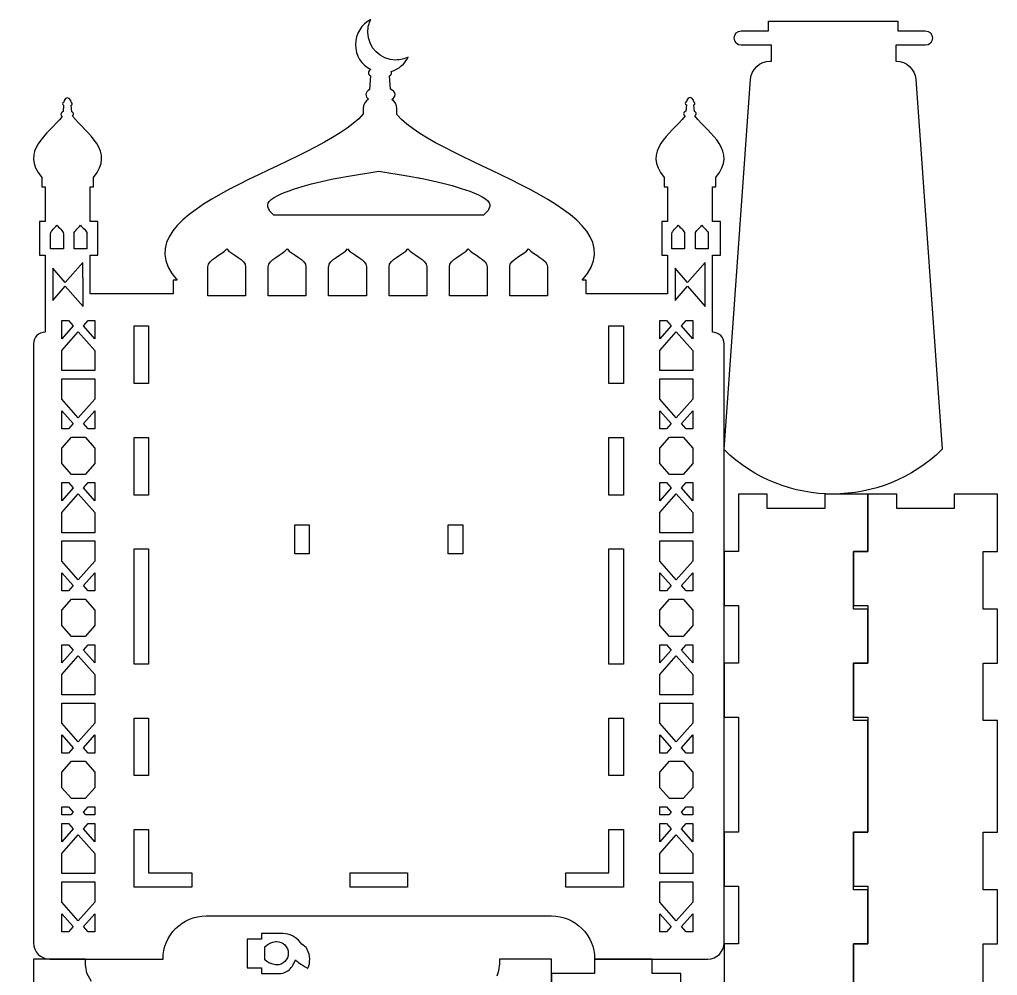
# Model space of a CAD drawing. Extents: x -14 to 950, y 186 to 1701.
# Drawn here: x -14 to 950, y 759 to 1701 of the extents above; entities that cross this region are included whole.
import ezdxf

# ---------------------------------------------------------------- set-up
doc = ezdxf.new("R2010")
doc.units = 0
doc.layers.add('K0104_Printing', color=7, linetype='CONTINUOUS')

msp = doc.modelspace()

# ---------------------------------------------------------------- linework, layer by layer
at = {"layer": 'K0104_Printing', "color": 1}
for points in [[(697.429183, 1689.550158), (724.146182, 1689.550158), (724.146182, 1699.241158), (851.674179, 1699.241158), (851.674179, 1689.550158), (878.641178, 1689.550158)], [(725.786182, 1659.688159), (727.143182, 1659.688159), (727.143182, 1675.376158), (697.429183, 1675.376158)], [(878.641178, 1675.376158), (849.558179, 1675.376158), (849.558179, 1659.688159), (850.041179, 1659.688159)], [(332.132592, 1645.230959), (331.228592, 1631.619959)], [(332.132792, 1645.230959), (331.228792, 1631.619959)], [(351.697591, 1632.051959), (350.828591, 1645.226959)], [(351.697791, 1632.051959), (350.828791, 1645.226959)], [(680.443183, 1277.028168), (706.623182, 1641.854159)], [(869.193178, 1641.849159), (895.244178, 1277.354168)], [(30.236799, 1620.779959), (30.236799, 1620.779959), (30.024799, 1619.31296)], [(30.236599, 1620.779959), (30.236599, 1620.779959), (30.025599, 1619.31296)], [(37.132599, 1619.31296), (36.837599, 1620.779959)], [(37.131799, 1619.31296), (36.837799, 1620.779959)], [(643.665784, 1621.161959), (643.665784, 1621.160959), (643.453784, 1619.69496)], [(643.665584, 1621.161959), (643.665584, 1621.160959), (643.454584, 1619.69496)], [(650.561584, 1619.69496), (650.266584, 1621.160959)], [(650.561784, 1619.69496), (650.266784, 1621.160959)], [(29.825799, 1616.28096), (29.407799, 1609.98496)], [(29.825599, 1616.28096), (29.408599, 1609.98496)], [(37.761799, 1609.77996), (37.330799, 1616.28096)], [(37.762599, 1609.77996), (37.331599, 1616.28096)], [(324.917792, 1613.08396), (324.917792, 1607.76696)], [(324.918592, 1613.08396), (324.918592, 1607.76696)], [(358.042591, 1607.03996), (358.042591, 1613.08396)], [(358.042791, 1607.03996), (358.042791, 1613.08396)], [(643.254584, 1616.66296), (642.837584, 1610.36696)], [(643.254784, 1616.66296), (642.837784, 1610.36696)], [(651.191584, 1610.16096), (650.760584, 1616.66296)], [(651.191784, 1610.16096), (650.760784, 1616.66296)], [(8.2106, 1545.075961), (8.1566, 1545.075961), (8.1566, 1536.020962), (11.5706, 1536.020962), (11.5706, 1501.914962), (5.8886, 1501.914962), (5.8886, 1468.615963), (11.5706, 1468.615963), (11.5706, 1392.744965)], [(8.2108, 1545.075961), (8.1568, 1545.075961), (8.1568, 1536.020962), (11.5708, 1536.020962), (11.5708, 1501.914962), (5.8888, 1501.914962), (5.8888, 1468.615963), (11.5708, 1468.615963), (11.5708, 1392.744965)], [(141.729796, 1443.916964), (137.863797, 1443.916964), (137.863797, 1430.457964), (130.769797, 1430.457964), (55.798799, 1430.457964), (55.798799, 1468.615963), (63.567798, 1468.615963), (63.567798, 1501.914962), (55.798799, 1501.914962), (55.798799, 1536.020962), (59.212799, 1536.020962), (59.212799, 1545.075961), (59.160799, 1545.075961)], [(141.729596, 1443.916964), (137.863597, 1443.916964), (137.863597, 1430.457964), (130.769597, 1430.457964), (55.799599, 1430.457964), (55.799599, 1468.615963), (63.567598, 1468.615963), (63.567598, 1501.914962), (55.799599, 1501.914962), (55.799599, 1536.020962), (59.212599, 1536.020962), (59.212599, 1545.075961), (59.160599, 1545.075961)], [(621.410584, 1545.075961), (621.356584, 1545.075961), (621.356584, 1536.020962), (624.770584, 1536.020962), (624.770584, 1501.914962), (619.088585, 1501.914962), (619.088585, 1468.615963), (624.770584, 1468.615963), (624.770584, 1430.457964), (549.797586, 1430.457964), (544.454586, 1430.457964), (544.454586, 1443.916964), (540.588586, 1443.916964)], [(621.410784, 1545.075961), (621.356784, 1545.075961), (621.356784, 1536.020962), (624.770784, 1536.020962), (624.770784, 1501.914962), (619.088785, 1501.914962), (619.088785, 1468.615963), (624.770784, 1468.615963), (624.770784, 1430.457964), (549.797786, 1430.457964), (544.454786, 1430.457964), (544.454786, 1443.916964), (540.588786, 1443.916964)], [(669.000583, 1392.744965), (668.998583, 1392.744965), (668.998583, 1468.615963), (676.767583, 1468.615963), (676.767583, 1501.914962), (668.998583, 1501.914962), (668.998583, 1536.020962), (672.412583, 1536.020962), (672.412583, 1545.075961), (672.360583, 1545.075961)], [(669.000783, 1392.744965), (668.998783, 1392.744965), (668.998783, 1468.615963), (676.767783, 1468.615963), (676.767783, 1501.914962), (668.998783, 1501.914962), (668.998783, 1536.020962), (672.412783, 1536.020962), (672.412783, 1545.075961), (672.360783, 1545.075961)], [(23.228599, 1474.898963), (18.7316, 1474.898963), (17.0036, 1474.898963), (16.9476, 1474.898963), (16.9476, 1489.686963), (16.9506, 1489.686963)], [(23.227799, 1474.898963), (18.7308, 1474.898963), (17.0038, 1474.898963), (16.9478, 1474.898963), (16.9478, 1489.686963), (16.9508, 1489.686963)], [(29.505799, 1489.686963), (29.508799, 1489.686963), (29.508799, 1474.898963), (29.452799, 1474.898963), (27.723799, 1474.898963), (23.227799, 1474.898963)], [(29.505599, 1489.686963), (29.508599, 1489.686963), (29.508599, 1474.898963), (29.453599, 1474.898963), (27.723599, 1474.898963), (23.228599, 1474.898963)], [(40.140799, 1489.686963), (40.143799, 1489.686963)], [(52.698799, 1489.686963), (52.701799, 1489.686963), (52.701799, 1474.898963), (52.646799, 1474.898963), (50.916799, 1474.898963), (46.421799, 1474.898963), (41.924799, 1474.898963), (40.196799, 1474.898963), (40.140799, 1474.898963), (40.140799, 1489.686963)], [(40.141599, 1489.686963), (40.144599, 1489.686963)], [(52.699599, 1489.686963), (52.702599, 1489.686963), (52.702599, 1474.898963), (52.646599, 1474.898963), (50.917599, 1474.898963), (46.421599, 1474.898963), (41.924599, 1474.898963), (40.196599, 1474.898963), (40.141599, 1474.898963), (40.141599, 1489.686963)], [(629.039784, 1489.686963), (629.043784, 1489.686963)], [(641.597784, 1489.686963), (641.601784, 1489.686963), (641.601784, 1474.898963), (641.545784, 1474.898963), (639.816784, 1474.898963), (635.320784, 1474.898963), (630.823784, 1474.898963), (629.095784, 1474.898963), (629.039784, 1474.898963), (629.039784, 1489.686963)], [(629.040584, 1489.686963), (629.043584, 1489.686963)], [(641.597584, 1489.686963), (641.601584, 1489.686963), (641.601584, 1474.898963), (641.545584, 1474.898963), (639.816584, 1474.898963), (635.320584, 1474.898963), (630.823584, 1474.898963), (629.095584, 1474.898963), (629.040584, 1474.898963), (629.040584, 1489.686963)], [(664.794583, 1474.898963), (664.738583, 1474.898963), (663.009583, 1474.898963), (658.514584, 1474.898963), (654.016584, 1474.898963), (652.289584, 1474.898963), (652.233584, 1474.898963), (652.233584, 1489.686963), (652.236584, 1489.686963)], [(664.794783, 1474.898963), (664.738783, 1474.898963), (663.009783, 1474.898963), (658.514784, 1474.898963), (654.016784, 1474.898963), (652.289784, 1474.898963), (652.233784, 1474.898963), (652.233784, 1489.686963), (652.236784, 1489.686963)], [(664.791583, 1489.686963), (664.794583, 1489.686963), (664.794583, 1474.898963)], [(664.791783, 1489.686963), (664.794783, 1489.686963), (664.794783, 1474.898963)], [(209.071595, 1428.539964), (171.933596, 1428.539964), (171.933596, 1457.184964), (171.939596, 1457.184964)], [(209.071795, 1428.539964), (171.933796, 1428.539964), (171.933796, 1457.184964), (171.939796, 1457.184964)], [(209.065795, 1457.184964), (209.071795, 1457.184964), (209.071795, 1428.539964)], [(209.066595, 1457.184964), (209.071595, 1457.184964), (209.071595, 1428.539964)], [(231.411594, 1428.539964), (231.411594, 1457.184964), (231.417594, 1457.184964)], [(268.543593, 1457.184964), (268.549593, 1457.184964), (268.549593, 1428.539964), (231.411594, 1428.539964)], [(231.411794, 1428.539964), (231.411794, 1457.184964), (231.416794, 1457.184964)], [(268.543793, 1457.184964), (268.549793, 1457.184964), (268.549793, 1428.539964), (231.411794, 1428.539964)], [(290.888793, 1428.539964), (290.888793, 1457.184964), (290.894793, 1457.184964)], [(328.021792, 1457.184964), (328.026792, 1457.184964), (328.026792, 1428.539964), (290.888793, 1428.539964)], [(290.889593, 1428.539964), (290.889593, 1457.184964), (290.894593, 1457.184964)], [(328.021592, 1457.184964), (328.027592, 1457.184964), (328.027592, 1428.539964), (290.889593, 1428.539964)], [(387.50459, 1428.539964), (350.366591, 1428.539964), (350.366591, 1457.184964), (350.372591, 1457.184964)], [(387.50479, 1428.539964), (350.366791, 1428.539964), (350.366791, 1457.184964), (350.372791, 1457.184964)], [(387.49879, 1457.184964), (387.50479, 1457.184964), (387.50479, 1428.539964)], [(387.49959, 1457.184964), (387.50459, 1457.184964), (387.50459, 1428.539964)], [(446.982589, 1428.539964), (409.84459, 1428.539964), (409.84459, 1457.184964), (409.85059, 1457.184964)], [(446.982789, 1428.539964), (409.84479, 1428.539964), (409.84479, 1457.184964), (409.85079, 1457.184964)], [(446.976589, 1457.184964), (446.982589, 1457.184964), (446.982589, 1428.539964)], [(446.976789, 1457.184964), (446.982789, 1457.184964), (446.982789, 1428.539964)], [(506.460587, 1428.539964), (469.322588, 1428.539964), (469.322588, 1457.184964), (469.327588, 1457.184964)], [(506.460787, 1428.539964), (469.322788, 1428.539964), (469.322788, 1457.184964), (469.327788, 1457.184964)], [(506.454587, 1457.184964), (506.460587, 1457.184964), (506.460587, 1428.539964)], [(506.454787, 1457.184964), (506.460787, 1457.184964), (506.460787, 1428.539964)], [(0.1276, 1381.302965), (0.1276, 791.19298)], [(0.1278, 1381.302965), (0.1278, 791.19298)], [(680.442583, 791.19298), (680.442583, 1381.302965)], [(680.442783, 791.19298), (680.442783, 1381.302965)], [(808.00248, 733.730782), (808.00248, 790.42378), (822.175479, 790.42378), (822.175479, 843.572779), (808.00248, 843.572779), (808.00248, 900.265777), (822.175479, 900.265777), (822.175479, 1010.108775), (808.00248, 1010.108775), (808.00248, 1066.800773), (822.175479, 1066.800773), (822.175479, 1119.950772), (808.00248, 1119.950772), (808.00248, 1176.643771), (822.175479, 1176.643771), (822.175479, 1233.336769), (779.655481, 1233.336769), (779.655481, 1219.16377), (722.962482, 1219.16377), (722.962482, 1233.336769), (694.616483, 1233.336769), (694.616483, 1176.643771), (680.443483, 1176.643771), (680.443483, 1123.493772), (694.616483, 1123.493772), (694.616483, 1066.800773), (680.443483, 1066.800773), (680.443483, 1013.651775), (694.616483, 1013.651775), (694.616483, 900.265777), (680.443483, 900.265777), (680.443483, 847.115779), (694.616483, 847.115779), (694.616483, 790.42278), (680.443483, 790.42278), (680.443483, 737.273782)], [(935.561477, 733.730782), (935.561477, 790.42378), (949.734476, 790.42378), (949.734476, 843.572779), (935.561477, 843.572779), (935.561477, 900.265777), (949.734476, 900.265777), (949.734476, 1010.108775), (935.561477, 1010.108775), (935.561477, 1066.800773), (949.734476, 1066.800773), (949.734476, 1119.950772), (935.561477, 1119.950772), (935.561477, 1176.643771), (949.734476, 1176.643771), (949.734476, 1233.336769), (907.214477, 1233.336769), (907.214477, 1219.16377), (850.521479, 1219.16377), (850.521479, 1233.336769), (822.175479, 1233.336769), (822.175479, 1176.643771), (808.00248, 1176.643771), (808.00248, 1123.493772), (822.175479, 1123.493772), (822.175479, 1066.800773), (808.00248, 1066.800773), (808.00248, 1013.651775), (822.175479, 1013.651775), (822.175479, 900.265777), (808.00248, 900.265777), (808.00248, 847.115779), (822.175479, 847.115779), (822.175479, 790.42278), (808.00248, 790.42278), (808.00248, 737.273782)], [(170.206596, 817.79598), (510.364587, 817.79598)], [(170.206796, 817.79598), (510.364787, 817.79598)], [(228.105994, 774.671481), (228.105994, 787.37448)], [(57.171999, 753.027981), (52.784999, 761.342981), (51.578999, 767.802981), (51.405999, 769.456981), (51.351999, 770.878981), (51.351999, 775.272981), (14.298, 775.272981), (14.298, 775.275981), (0.125, 775.275981), (0.125, 775.272981), (0.125, 718.580982)], [(16.0446, 775.275981), (127.687597, 775.275981), (127.687597, 775.275981)], [(16.0448, 775.275981), (127.686797, 775.275981), (127.686797, 775.275981)], [(496.187988, 775.275981), (496.187988, 775.272981), (459.134989, 775.272981), (459.134989, 771.361981), (459.134989, 770.228981), (459.106989, 769.732981), (459.023989, 768.904981), (458.626989, 765.613981), (457.993989, 762.392981), (456.586989, 758.430981)], [(510.360987, 222.517994), (510.360987, 279.210993), (510.360987, 332.359992), (510.360987, 389.05299), (510.360987, 442.202989), (510.360987, 555.588986), (510.360987, 608.737985), (510.360987, 665.430983), (510.360987, 718.580982), (510.360987, 775.272981), (510.360987, 775.275981), (496.187988, 775.275981)], [(637.920184, 718.580382), (637.920184, 761.100381), (609.574185, 761.100381), (609.574185, 775.273381), (552.881186, 775.273381), (552.881186, 761.100381), (510.361187, 761.100381), (510.361187, 718.580382)], [(552.883586, 775.275981), (552.883586, 775.275981), (664.526583, 775.275981)], [(552.883786, 775.275981), (552.883786, 775.275981), (664.526783, 775.275981)]]:
    msp.add_lwpolyline(points, dxfattribs=at)
for points in [[(697.429183, 1689.550158)], [(448.464589, 1513.367962), (447.910589, 1512.513962), (447.652589, 1512.161962), (447.492589, 1511.953962), (446.803589, 1511.128962), (443.550589, 1507.886962), (443.215589, 1507.886962), (442.232589, 1507.886962), (440.631589, 1507.886962), (438.445589, 1507.886962), (435.706589, 1507.886962), (432.446589, 1507.886962), (428.696589, 1507.886962), (424.490589, 1507.886962), (414.83259, 1507.886962), (403.72759, 1507.886962), (391.43159, 1507.886962), (378.199591, 1507.886962), (349.948591, 1507.886962), (321.017592, 1507.886962), (306.934592, 1507.886962), (293.447593, 1507.886962), (280.810593, 1507.886962), (269.280593, 1507.886962), (259.112594, 1507.886962), (250.560594, 1507.886962), (246.970594, 1507.886962), (243.880594, 1507.886962), (241.322594, 1507.886962), (239.327594, 1507.886962), (237.929594, 1507.886962), (237.158594, 1507.886962), (236.865594, 1508.020962), (236.437594, 1508.423962), (234.775594, 1510.040962), (233.288594, 1511.677962), (232.959594, 1512.092962), (232.750594, 1512.372962), (232.453594, 1512.797962), (231.508594, 1514.517962), (230.982594, 1516.257962), (230.919594, 1517.999962), (231.361594, 1519.724962), (232.352594, 1521.416962), (234.404594, 1523.474962), (237.250594, 1525.453962), (240.752594, 1527.357962), (244.770594, 1529.187962), (249.164594, 1530.948962), (250.304594, 1531.378962), (251.023594, 1531.644962), (252.036594, 1532.013962), (256.176594, 1533.460962), (264.860593, 1536.207962), (274.044593, 1538.767962), (283.680593, 1541.147961), (293.720593, 1543.356961), (298.876593, 1544.399961), (301.211592, 1544.853961), (303.011592, 1545.196961), (310.293592, 1546.524961), (340.279591, 1551.424961), (370.266591, 1546.524961), (377.548591, 1545.196961), (379.347591, 1544.853961), (379.795591, 1544.767961), (380.81559, 1544.569961), (383.41159, 1544.056961), (393.57459, 1541.902961), (403.35059, 1539.580962), (412.69059, 1537.081962), (421.546589, 1534.397962), (429.871589, 1531.520962), (438.517589, 1527.975962), (442.207589, 1526.096962), (445.287589, 1524.142962), (447.620589, 1522.111962), (448.412589, 1521.137962), (448.930589, 1520.293962), (449.550589, 1518.577962), (449.651589, 1516.838962)], [(448.464789, 1513.367962), (447.910789, 1512.513962), (447.652789, 1512.161962), (447.492789, 1511.953962), (446.803789, 1511.128962), (443.550789, 1507.886962), (443.215789, 1507.886962), (442.231789, 1507.886962), (440.630789, 1507.886962), (438.445789, 1507.886962), (435.706789, 1507.886962), (432.446789, 1507.886962), (428.696789, 1507.886962), (424.489789, 1507.886962), (414.83179, 1507.886962), (403.72779, 1507.886962), (391.43179, 1507.886962), (378.199791, 1507.886962), (349.948791, 1507.886962), (321.016792, 1507.886962), (306.934792, 1507.886962), (293.446793, 1507.886962), (280.810793, 1507.886962), (269.280793, 1507.886962), (259.111794, 1507.886962), (250.559794, 1507.886962), (246.970794, 1507.886962), (243.880794, 1507.886962), (241.322794, 1507.886962), (239.327794, 1507.886962), (237.928794, 1507.886962), (237.157794, 1507.886962), (236.865794, 1508.020962), (236.437794, 1508.423962), (234.774794, 1510.040962), (233.288794, 1511.677962), (232.959794, 1512.092962), (232.750794, 1512.372962), (232.453794, 1512.797962), (231.508794, 1514.517962), (230.982794, 1516.257962), (230.919794, 1517.999962), (231.361794, 1519.724962), (232.351794, 1521.416962), (234.403794, 1523.474962), (237.250794, 1525.453962), (240.752794, 1527.357962), (244.770794, 1529.187962), (249.163794, 1530.948962), (250.304794, 1531.378962), (251.023794, 1531.644962), (252.036794, 1532.013962), (256.176794, 1533.460962), (264.860793, 1536.207962), (274.044793, 1538.767962), (283.680793, 1541.147961), (293.719793, 1543.356961), (298.876793, 1544.399961), (301.211792, 1544.853961), (303.010792, 1545.196961), (310.292792, 1546.524961), (340.279791, 1551.424961), (370.265791, 1546.524961), (377.547791, 1545.196961), (379.347791, 1544.853961), (379.795791, 1544.767961), (380.81479, 1544.569961), (383.41079, 1544.056961), (393.57479, 1541.902961), (403.35079, 1539.580962), (412.69079, 1537.081962), (421.546789, 1534.397962), (429.871789, 1531.520962), (438.517789, 1527.975962), (442.207789, 1526.096962), (445.287789, 1524.142962), (447.619789, 1522.111962), (448.411789, 1521.137962), (448.930789, 1520.293962), (449.550789, 1518.577962), (449.651789, 1516.838962)], [(48.858999, 1461.352863), (31.458999, 1441.541864), (19.081, 1455.634864), (19.081, 1443.796864), (19.081, 1435.703864), (19.081, 1423.866864), (31.458999, 1437.958864), (48.875999, 1418.128865), (48.875999, 1446.301864), (48.858999, 1446.301864)], [(661.876183, 1461.352863), (644.476184, 1441.541864), (632.098184, 1455.634864), (632.098184, 1443.796864), (632.098184, 1435.703864), (632.098184, 1423.866864), (644.476184, 1437.958864), (661.893183, 1418.128865), (661.893183, 1446.301864), (661.876183, 1446.301864)], [(34.594599, 1404.188965), (39.204599, 1398.939965), (28.074599, 1386.268965), (28.074599, 1404.188965)], [(34.593799, 1404.188965), (39.204799, 1398.939965), (28.074799, 1386.268965), (28.074799, 1404.188965)], [(60.385798, 1386.266965), (49.255799, 1398.939965), (53.866799, 1404.188965), (60.385798, 1404.188965)], [(60.386598, 1386.266965), (49.256599, 1398.939965), (53.866599, 1404.188965), (60.386598, 1404.188965)], [(99.340598, 1398.895965), (113.513597, 1398.895965), (113.513597, 1342.202966), (99.340598, 1342.202966)], [(99.340798, 1398.895965), (113.513797, 1398.895965), (113.513797, 1342.202966), (99.340798, 1342.202966)], [(581.230585, 1342.202966), (567.057586, 1342.202966), (567.057586, 1398.895965), (581.230585, 1398.895965)], [(581.230785, 1342.202966), (567.057786, 1342.202966), (567.057786, 1398.895965), (581.230785, 1398.895965)], [(617.196585, 1404.188965), (623.715584, 1404.188965), (628.326584, 1398.939965), (617.196585, 1386.268965)], [(617.196785, 1404.188965), (623.715784, 1404.188965), (628.326784, 1398.939965), (617.196785, 1386.268965)], [(649.507584, 1386.266965), (638.377584, 1398.939965), (642.988584, 1404.188965), (649.507584, 1404.188965)], [(649.507784, 1386.266965), (638.377784, 1398.939965), (642.988784, 1404.188965), (649.507784, 1404.188965)], [(60.386598, 1354.891966), (28.074599, 1354.891966), (28.074599, 1374.823966), (44.229599, 1393.217965), (60.386598, 1374.822966)], [(60.385798, 1354.891966), (28.074799, 1354.891966), (28.074799, 1374.823966), (44.229799, 1393.217965), (60.385798, 1374.822966)], [(649.507584, 1354.891966), (617.196585, 1354.891966), (617.196585, 1374.823966), (633.351584, 1393.217965), (649.507584, 1374.822966)], [(649.507784, 1354.891966), (617.196785, 1354.891966), (617.196785, 1374.823966), (633.351784, 1393.217965), (649.507784, 1374.822966)], [(669.000583, 1392.744965)], [(669.000783, 1392.744965)], [(60.386598, 1326.869967), (44.229599, 1308.474967), (28.074599, 1326.867967), (28.074599, 1346.799966), (60.386598, 1346.799966)], [(60.385798, 1326.869967), (44.229799, 1308.474967), (28.074799, 1326.867967), (28.074799, 1346.799966), (60.385798, 1346.799966)], [(649.507584, 1326.869967), (633.351584, 1308.474967), (617.196585, 1326.867967), (617.196585, 1346.799966), (649.507584, 1346.799966)], [(649.507784, 1326.869967), (633.351784, 1308.474967), (617.196785, 1326.867967), (617.196785, 1346.799966), (649.507784, 1346.799966)], [(28.074599, 1315.423967), (39.204599, 1302.752967), (34.594599, 1297.502968), (28.074599, 1297.502968)], [(28.074799, 1315.423967), (39.204799, 1302.752967), (34.593799, 1297.502968), (28.074799, 1297.502968)], [(60.385798, 1297.502968), (53.866799, 1297.502968), (49.255799, 1302.752967), (60.385798, 1315.424967)], [(60.386598, 1297.502968), (53.866599, 1297.502968), (49.256599, 1302.752967), (60.386598, 1315.424967)], [(617.196585, 1315.423967), (628.326584, 1302.752967), (623.715584, 1297.502968), (617.196585, 1297.502968)], [(617.196785, 1315.423967), (628.326784, 1302.752967), (623.715784, 1297.502968), (617.196785, 1297.502968)], [(649.507584, 1297.502968), (642.988584, 1297.502968), (638.377584, 1302.752967), (649.507584, 1315.424967)], [(649.507784, 1297.502968), (642.988784, 1297.502968), (638.377784, 1302.752967), (649.507784, 1315.424967)], [(60.386598, 1263.398968), (50.922599, 1252.621969), (37.538599, 1252.621969), (28.074599, 1263.396968), (28.074599, 1278.635968), (37.538599, 1289.410968), (50.922599, 1289.410968), (60.386598, 1278.634968)], [(60.385798, 1263.398968), (50.921799, 1252.621969), (37.538799, 1252.621969), (28.074799, 1263.396968), (28.074799, 1278.635968), (37.538799, 1289.410968), (50.921799, 1289.410968), (60.385798, 1278.634968)], [(99.340598, 1289.053968), (113.513597, 1289.053968), (113.513597, 1232.360969), (99.340598, 1232.360969)], [(99.340798, 1289.053968), (113.513797, 1289.053968), (113.513797, 1232.360969), (99.340798, 1232.360969)], [(581.230585, 1232.360969), (567.057586, 1232.360969), (567.057586, 1289.053968), (581.230585, 1289.053968)], [(581.230785, 1232.360969), (567.057786, 1232.360969), (567.057786, 1289.053968), (581.230785, 1289.053968)], [(649.507584, 1263.398968), (640.043584, 1252.621969), (626.660584, 1252.621969), (617.196585, 1263.396968), (617.196585, 1278.635968), (626.660584, 1289.410968), (640.043584, 1289.410968), (649.507584, 1278.634968)], [(649.507784, 1263.398968), (640.043784, 1252.621969), (626.660784, 1252.621969), (617.196785, 1263.396968), (617.196785, 1278.635968), (626.660784, 1289.410968), (640.043784, 1289.410968), (649.507784, 1278.634968)], [(28.074599, 1244.528969), (34.594599, 1244.528969), (39.204599, 1239.280969), (28.074599, 1226.608969)], [(28.074799, 1244.528969), (34.593799, 1244.528969), (39.204799, 1239.280969), (28.074799, 1226.608969)], [(60.385798, 1226.607969), (49.255799, 1239.280969), (53.866799, 1244.528969), (60.385798, 1244.528969)], [(60.386598, 1226.607969), (49.256599, 1239.280969), (53.866599, 1244.528969), (60.386598, 1244.528969)], [(617.196585, 1244.528969), (623.715584, 1244.528969), (628.326584, 1239.280969), (617.196585, 1226.608969)], [(617.196785, 1244.528969), (623.715784, 1244.528969), (628.326784, 1239.280969), (617.196785, 1226.608969)], [(649.507584, 1226.607969), (638.377584, 1239.280969), (642.988584, 1244.528969), (649.507584, 1244.528969)], [(649.507784, 1226.607969), (638.377784, 1239.280969), (642.988784, 1244.528969), (649.507784, 1244.528969)], [(60.386598, 1195.23297), (28.074599, 1195.23297), (28.074599, 1215.16497), (44.229599, 1233.557969), (60.386598, 1215.16297)], [(60.385798, 1195.23297), (28.074799, 1195.23297), (28.074799, 1215.16497), (44.229799, 1233.557969), (60.385798, 1215.16297)], [(649.507584, 1195.23297), (617.196585, 1195.23297), (617.196585, 1215.16497), (633.351584, 1233.557969), (649.507584, 1215.16297)], [(649.507784, 1195.23297), (617.196785, 1195.23297), (617.196785, 1215.16497), (633.351784, 1233.557969), (649.507784, 1215.16297)], [(271.828593, 1174.567971), (257.648594, 1174.567971), (257.648594, 1203.00697), (271.828593, 1203.00697)], [(271.828793, 1174.567971), (257.648794, 1174.567971), (257.648794, 1203.00697), (271.828793, 1203.00697)], [(422.922789, 1174.567971), (408.74279, 1174.567971), (408.74279, 1203.00697), (422.922789, 1203.00697)], [(422.923589, 1174.567971), (408.74359, 1174.567971), (408.74359, 1203.00697), (422.923589, 1203.00697)], [(60.386598, 1167.210971), (44.229599, 1148.815971), (28.074599, 1167.209971), (28.074599, 1187.14097), (60.386598, 1187.14097)], [(60.385798, 1167.210971), (44.229799, 1148.815971), (28.074799, 1167.209971), (28.074799, 1187.14097), (60.385798, 1187.14097)], [(649.507584, 1167.210971), (633.351584, 1148.815971), (617.196585, 1167.209971), (617.196585, 1187.14097), (649.507584, 1187.14097)], [(649.507784, 1167.210971), (633.351784, 1148.815971), (617.196785, 1167.209971), (617.196785, 1187.14097), (649.507784, 1187.14097)], [(99.340598, 1179.211971), (113.513597, 1179.211971), (113.513597, 1065.826973), (99.340598, 1065.826973)], [(99.340798, 1179.211971), (113.513797, 1179.211971), (113.513797, 1065.826973), (99.340798, 1065.826973)], [(581.230585, 1065.825973), (567.057586, 1065.825973), (567.057586, 1179.210971), (581.230585, 1179.210971)], [(581.230785, 1065.825973), (567.057786, 1065.825973), (567.057786, 1179.210971), (581.230785, 1179.210971)], [(28.074599, 1155.764971), (39.204599, 1143.092971), (34.594599, 1137.843972), (28.074599, 1137.843972)], [(28.074799, 1155.764971), (39.204799, 1143.092971), (34.593799, 1137.843972), (28.074799, 1137.843972)], [(60.385798, 1137.843972), (53.866799, 1137.843972), (49.255799, 1143.092971), (60.385798, 1155.765971)], [(60.386598, 1137.843972), (53.866599, 1137.843972), (49.256599, 1143.092971), (60.386598, 1155.765971)], [(617.196585, 1155.764971), (628.326584, 1143.092971), (623.715584, 1137.843972), (617.196585, 1137.843972)], [(617.196785, 1155.764971), (628.326784, 1143.092971), (623.715784, 1137.843972), (617.196785, 1137.843972)], [(649.507584, 1137.843972), (642.988584, 1137.843972), (638.377584, 1143.092971), (649.507584, 1155.765971)], [(649.507784, 1137.843972), (642.988784, 1137.843972), (638.377784, 1143.092971), (649.507784, 1155.765971)], [(60.386598, 1103.737972), (50.922599, 1092.962973), (37.538599, 1092.962973), (28.074599, 1103.736972), (28.074599, 1118.976972), (37.538599, 1129.751972), (50.922599, 1129.751972), (60.386598, 1118.975972)], [(60.385798, 1103.737972), (50.921799, 1092.962973), (37.538799, 1092.962973), (28.074799, 1103.736972), (28.074799, 1118.976972), (37.538799, 1129.751972), (50.921799, 1129.751972), (60.385798, 1118.975972)], [(649.507584, 1103.737972), (640.043584, 1092.962973), (626.660584, 1092.962973), (617.196585, 1103.736972), (617.196585, 1118.976972), (626.660584, 1129.751972), (640.043584, 1129.751972), (649.507584, 1118.975972)], [(649.507784, 1103.737972), (640.043784, 1092.962973), (626.660784, 1092.962973), (617.196785, 1103.736972), (617.196785, 1118.976972), (626.660784, 1129.751972), (640.043784, 1129.751972), (649.507784, 1118.975972)], [(28.074599, 1084.869973), (34.594599, 1084.869973), (39.204599, 1079.620973), (28.074599, 1066.948973)], [(28.074799, 1084.869973), (34.593799, 1084.869973), (39.204799, 1079.620973), (28.074799, 1066.948973)], [(60.385798, 1066.947973), (49.255799, 1079.620973), (53.866799, 1084.869973), (60.385798, 1084.869973)], [(60.386598, 1066.947973), (49.256599, 1079.620973), (53.866599, 1084.869973), (60.386598, 1084.869973)], [(617.196585, 1084.869973), (623.715584, 1084.869973), (628.326584, 1079.620973), (617.196585, 1066.948973)], [(617.196785, 1084.869973), (623.715784, 1084.869973), (628.326784, 1079.620973), (617.196785, 1066.948973)], [(649.507584, 1066.947973), (638.377584, 1079.620973), (642.988584, 1084.869973), (649.507584, 1084.869973)], [(649.507784, 1066.947973), (638.377784, 1079.620973), (642.988784, 1084.869973), (649.507784, 1084.869973)], [(60.386598, 1035.573974), (28.074599, 1035.573974), (28.074599, 1055.504974), (44.229599, 1073.898973), (60.386598, 1055.503974)], [(60.385798, 1035.573974), (28.074799, 1035.573974), (28.074799, 1055.504974), (44.229799, 1073.898973), (60.385798, 1055.503974)], [(649.507584, 1035.573974), (617.196585, 1035.573974), (617.196585, 1055.504974), (633.351584, 1073.898973), (649.507584, 1055.503974)], [(649.507784, 1035.573974), (617.196785, 1035.573974), (617.196785, 1055.504974), (633.351784, 1073.898973), (649.507784, 1055.503974)], [(60.386598, 1007.550975), (44.229599, 989.155975), (28.074599, 1007.549975), (28.074599, 1027.480974), (60.386598, 1027.480974)], [(60.385798, 1007.550975), (44.229799, 989.155975), (28.074799, 1007.549975), (28.074799, 1027.480974), (60.385798, 1027.480974)], [(649.507584, 1007.550975), (633.351584, 989.155975), (617.196585, 1007.549975), (617.196585, 1027.480974), (649.507584, 1027.480974)], [(649.507784, 1007.550975), (633.351784, 989.155975), (617.196785, 1007.549975), (617.196785, 1027.480974), (649.507784, 1027.480974)], [(99.340598, 1012.676975), (113.513597, 1012.676975), (113.513597, 955.983976), (99.340598, 955.983976)], [(99.340798, 1012.676975), (113.513797, 1012.676975), (113.513797, 955.983976), (99.340798, 955.983976)], [(581.230585, 955.983976), (567.057586, 955.983976), (567.057586, 1012.676975), (581.230585, 1012.676975)], [(581.230785, 955.983976), (567.057786, 955.983976), (567.057786, 1012.676975), (581.230785, 1012.676975)], [(28.074599, 996.105975), (39.204599, 983.433975), (34.594599, 978.184976), (28.074599, 978.184976)], [(28.074799, 996.105975), (39.204799, 983.433975), (34.593799, 978.184976), (28.074799, 978.184976)], [(60.385798, 978.184976), (53.865799, 978.184976), (49.255799, 983.433975), (60.385798, 996.106975)], [(60.386598, 978.184976), (53.865599, 978.184976), (49.256599, 983.433975), (60.386598, 996.106975)], [(617.196585, 996.105975), (628.326584, 983.433975), (623.715584, 978.184976), (617.196585, 978.184976)], [(617.196785, 996.105975), (628.326784, 983.433975), (623.715784, 978.184976), (617.196785, 978.184976)], [(649.507584, 978.184976), (642.987584, 978.184976), (638.377584, 983.433975), (649.507584, 996.106975)], [(649.507784, 978.184976), (642.987784, 978.184976), (638.377784, 983.433975), (649.507784, 996.106975)], [(60.386598, 944.078976), (50.922599, 933.302977), (37.538599, 933.302977), (28.074599, 944.077976), (28.074599, 959.316976), (37.538599, 970.091976), (50.921599, 970.091976), (60.386598, 959.315976)], [(60.385798, 944.078976), (50.921799, 933.302977), (37.538799, 933.302977), (28.074799, 944.077976), (28.074799, 959.316976), (37.538799, 970.091976), (50.920799, 970.091976), (60.385798, 959.315976)], [(649.507584, 944.078976), (640.043584, 933.302977), (626.660584, 933.302977), (617.196585, 944.077976), (617.196585, 959.316976), (626.660584, 970.091976), (640.042584, 970.091976), (649.507584, 959.315976)], [(649.507784, 944.078976), (640.043784, 933.302977), (626.660784, 933.302977), (617.196785, 944.077976), (617.196785, 959.316976), (626.660784, 970.091976), (640.042784, 970.091976), (649.507784, 959.315976)], [(36.803599, 917.228977), (28.074599, 917.228977), (28.074599, 925.209977), (34.594599, 925.209977), (39.204599, 919.961977)], [(36.803799, 917.228977), (28.074799, 917.228977), (28.074799, 925.209977), (34.593799, 925.209977), (39.204799, 919.961977)], [(60.385798, 917.228977), (51.656799, 917.228977), (49.255799, 919.961977), (53.866799, 925.209977), (60.385798, 925.209977)], [(60.386598, 917.228977), (51.656599, 917.228977), (49.256599, 919.961977), (53.866599, 925.209977), (60.386598, 925.209977)], [(617.196585, 925.209977), (623.715584, 925.209977), (628.326584, 919.961977), (625.925584, 917.228977), (617.196585, 917.228977)], [(617.196785, 925.209977), (623.715784, 925.209977), (628.326784, 919.961977), (625.925784, 917.228977), (617.196785, 917.228977)], [(649.507584, 917.228977), (640.778584, 917.228977), (638.377584, 919.961977), (642.988584, 925.209977), (649.507584, 925.209977)], [(649.507784, 917.228977), (640.778784, 917.228977), (638.377784, 919.961977), (642.988784, 925.209977), (649.507784, 925.209977)], [(39.204599, 903.493977), (28.074599, 890.821978), (28.074599, 908.742977), (34.594599, 908.742977)], [(39.204799, 903.493977), (28.074799, 890.821978), (28.074799, 908.742977), (34.593799, 908.742977)], [(60.385798, 890.820978), (49.255799, 903.493977), (53.866799, 908.742977), (60.385798, 908.742977)], [(60.386598, 890.820978), (49.256599, 903.493977), (53.866599, 908.742977), (60.386598, 908.742977)], [(617.196585, 908.742977), (623.715584, 908.742977), (628.326584, 903.493977), (617.196585, 890.821978)], [(617.196785, 908.742977), (623.715784, 908.742977), (628.326784, 903.493977), (617.196785, 890.821978)], [(649.507584, 890.820978), (638.377584, 903.493977), (642.988584, 908.742977), (649.507584, 908.742977)], [(649.507784, 890.820978), (638.377784, 903.493977), (642.988784, 908.742977), (649.507784, 908.742977)], [(60.386598, 859.445979), (28.074599, 859.445979), (28.074599, 879.377978), (44.229599, 897.770978), (60.386598, 879.376978)], [(60.385798, 859.445979), (28.074799, 859.445979), (28.074799, 879.377978), (44.229799, 897.770978), (60.385798, 879.376978)], [(156.033596, 846.141979), (113.513597, 846.141979), (113.513597, 846.141979), (99.340598, 846.141979), (99.340598, 846.141979), (99.340598, 860.314978), (99.340598, 902.834977), (113.513597, 902.834977), (113.513597, 860.314978), (156.033596, 860.314978)], [(156.033796, 846.141979), (113.513797, 846.141979), (113.513797, 846.141979), (99.340798, 846.141979), (99.340798, 846.141979), (99.340798, 860.314978), (99.340798, 902.834977), (113.513797, 902.834977), (113.513797, 860.314978), (156.033796, 860.314978)], [(581.230585, 860.314978), (581.230585, 846.141979), (581.230585, 846.141979), (567.057586, 846.141979), (567.057586, 846.141979), (524.537587, 846.141979), (524.537587, 860.314978), (567.057586, 860.314978), (567.057586, 902.834977), (581.230585, 902.834977)], [(581.230785, 860.314978), (581.230785, 846.141979), (581.230785, 846.141979), (567.057786, 846.141979), (567.057786, 846.141979), (524.537787, 846.141979), (524.537787, 860.314978), (567.057786, 860.314978), (567.057786, 902.834977), (581.230785, 902.834977)], [(649.507584, 859.445979), (617.196585, 859.445979), (617.196585, 879.377978), (633.351584, 897.770978), (649.507584, 879.376978)], [(649.507784, 859.445979), (617.196785, 859.445979), (617.196785, 879.377978), (633.351784, 897.770978), (649.507784, 879.376978)], [(368.631591, 846.141979), (311.938592, 846.141979), (311.938592, 860.314978), (368.631591, 860.314978)], [(368.631791, 846.141979), (311.938792, 846.141979), (311.938792, 860.314978), (368.631791, 860.314978)], [(60.386598, 831.423979), (44.229599, 813.02898), (28.074599, 831.421979), (28.074599, 851.353979), (60.386598, 851.353979)], [(60.385798, 831.423979), (44.229799, 813.02898), (28.074799, 831.421979), (28.074799, 851.353979), (60.385798, 851.353979)], [(649.507584, 831.423979), (633.351584, 813.02898), (617.196585, 831.421979), (617.196585, 851.353979), (649.507584, 851.353979)], [(649.507784, 831.423979), (633.351784, 813.02898), (617.196785, 831.421979), (617.196785, 851.353979), (649.507784, 851.353979)], [(34.594599, 802.05698), (28.074599, 802.05698), (28.074599, 819.97798), (39.204599, 807.30598)], [(34.593799, 802.05698), (28.074799, 802.05698), (28.074799, 819.97798), (39.204799, 807.30598)], [(60.385798, 802.05698), (53.866799, 802.05698), (49.255799, 807.30598), (60.385798, 819.97898)], [(60.386598, 802.05698), (53.866599, 802.05698), (49.256599, 807.30598), (60.386598, 819.97898)], [(623.715584, 802.05698), (617.196585, 802.05698), (617.196585, 819.97798), (628.326584, 807.30598)], [(623.715784, 802.05698), (617.196785, 802.05698), (617.196785, 819.97798), (628.326784, 807.30598)], [(649.507584, 802.05698), (642.988584, 802.05698), (638.377584, 807.30598), (649.507584, 819.97898)], [(649.507784, 802.05698), (642.988784, 802.05698), (638.377784, 807.30598), (649.507784, 819.97898)], [(271.987993, 777.675481), (271.529993, 780.07348), (270.823993, 782.42648), (269.867993, 784.71548), (269.295993, 785.83048), (269.143993, 786.10548), (269.039993, 786.28848), (268.880993, 786.55948), (264.339993, 789.97348), (262.858993, 791.96348), (261.194993, 793.77148), (259.366994, 795.38848), (257.390994, 796.80548), (255.283994, 798.01148), (253.063994, 798.99748), (250.747994, 799.75448), (248.352994, 800.27248), (245.895994, 800.54348), (243.393994, 800.55648), (243.274994, 800.55648), (242.933994, 800.55648), (242.394994, 800.55648), (241.678994, 800.55648), (240.808994, 800.55648), (239.809994, 800.55648), (237.512994, 800.55648), (232.366994, 800.55648), (229.885994, 800.55648), (227.710994, 800.55648), (226.795994, 800.55648), (226.026994, 800.55648), (225.425994, 800.55648), (225.015994, 800.55648), (224.820994, 800.55648), (224.806994, 800.54048), (224.806994, 800.31548), (224.806994, 799.87048), (224.806994, 799.25948), (224.806994, 797.76048), (224.806994, 796.26148), (224.806994, 795.65048), (224.806994, 795.20448), (224.806994, 794.98048), (224.712994, 794.96448), (224.256994, 794.96448), (223.496994, 794.96448), (222.514994, 794.96448), (221.395994, 794.96448), (219.073995, 794.96448), (218.036995, 794.96448), (217.193995, 794.96448), (216.627995, 794.96448), (210.642995, 794.96448), (210.642995, 794.78348), (210.642995, 794.26148), (210.642995, 793.43548), (210.642995, 792.34048), (210.642995, 791.01048), (210.642995, 789.48148), (210.642995, 787.78848), (210.642995, 785.96648), (210.642995, 782.07648), (210.642995, 778.092481), (210.642995, 774.296481), (210.642995, 772.556481), (210.642995, 770.969481), (210.642995, 769.568481), (210.642995, 768.391481), (210.642995, 767.471481), (210.642995, 766.844481), (210.642995, 766.545481), (210.666995, 766.525481), (216.780995, 766.525481), (217.448995, 766.525481), (218.364995, 766.525481), (220.613994, 766.525481), (222.861994, 766.525481), (223.778994, 766.525481), (224.446994, 766.525481), (224.782994, 766.525481), (224.806994, 766.462481), (224.806994, 766.158481), (224.806994, 765.651481), (224.806994, 764.251481), (224.806994, 762.703481), (224.806994, 762.012481), (224.806994, 761.450481), (224.806994, 761.072481), (224.806994, 760.934481), (224.925994, 760.934481), (225.266994, 760.934481), (225.806994, 760.934481), (226.521994, 760.934481), (227.391994, 760.934481), (228.390994, 760.934481), (230.687994, 760.934481), (235.833994, 760.934481), (238.314994, 760.934481), (240.488994, 760.934481), (241.403994, 760.934481), (242.173994, 760.934481), (242.774994, 760.934481), (243.184994, 760.934481), (243.379994, 760.934481), (243.392994, 760.934481), (243.519994, 760.949481), (243.897994, 761.002481), (245.381994, 761.301481), (246.818994, 761.735481), (248.199994, 762.299481), (249.515994, 762.986481), (250.759994, 763.792481), (251.923994, 764.710481), (252.999994, 765.734481), (253.978994, 766.859481), (254.853994, 768.079481), (255.615994, 769.387481), (255.787994, 769.728481), (255.843994, 769.842481), (255.848994, 769.838481), (256.417994, 770.877481), (258.059994, 774.370481), (258.336994, 774.169481), (259.112994, 773.609481), (260.114993, 772.885481), (261.257993, 772.059481), (263.628993, 770.345481), (264.686993, 769.581481), (267.763993, 767.522481), (270.000993, 766.187481), (270.157993, 766.074481), (270.211993, 766.035481), (270.427993, 766.378481), (270.970993, 767.526481), (271.746993, 769.850481), (271.874993, 770.414481), (272.158993, 772.826481), (272.196993, 775.253481)], [(239.605994, 769.522481)]]:
    msp.add_lwpolyline(points, close=True, dxfattribs=at)
at = {"layer": 'K0104_Printing', "color": 4}
for points in [[(48.858899, 1461.352863), (31.458899, 1441.541864), (19.0809, 1455.634864), (19.0809, 1443.796864), (19.0809, 1435.703864), (19.0809, 1423.866864), (31.458899, 1437.958864), (48.875899, 1418.128865), (48.875899, 1446.301864), (48.858899, 1446.301864)], [(661.876283, 1461.352863), (644.476284, 1441.541864), (632.098284, 1455.634864), (632.098284, 1443.796864), (632.098284, 1435.703864), (632.098284, 1423.866864), (644.476284, 1437.958864), (661.893283, 1418.128865), (661.893283, 1446.301864), (661.876283, 1446.301864)]]:
    msp.add_lwpolyline(points, close=True, dxfattribs=at)
at = {"layer": 'K0104_Printing', "color": 1}
for points in [[(332.426592, 1700.661957), (323.407592, 1696.139958), (317.212592, 1686.814958), (317.212592, 1676.038958)], [(332.426792, 1700.661957), (323.406792, 1696.139958), (317.212792, 1686.814958), (317.212792, 1676.038958)], [(329.513792, 1688.339958), (329.513792, 1692.770958), (330.566792, 1696.953958), (332.426792, 1700.661957)], [(329.514592, 1688.339958), (329.514592, 1692.770958), (330.566592, 1696.953958), (332.426592, 1700.661957)], [(357.049791, 1660.803958), (341.842791, 1660.803958), (329.513792, 1673.131958), (329.513792, 1688.339958)], [(357.050591, 1660.803958), (341.842591, 1660.803958), (329.514592, 1673.131958), (329.514592, 1688.339958)], [(690.342183, 1682.463158), (690.342183, 1686.377158), (693.515183, 1689.550158), (697.429183, 1689.550158)], [(878.641178, 1689.550158), (882.555178, 1689.550158), (885.728178, 1686.377158), (885.728178, 1682.463158)], [(697.429183, 1675.376158), (693.515183, 1675.376158), (690.342183, 1678.549158), (690.342183, 1682.463158)], [(885.728178, 1682.463158), (885.728178, 1678.549158), (882.555178, 1675.376158), (878.641178, 1675.376158)], [(317.212592, 1676.038958), (317.212592, 1665.296958), (323.367592, 1655.997959), (332.339592, 1651.458959)], [(317.212792, 1676.038958), (317.212792, 1665.296958), (323.367792, 1655.997959), (332.339792, 1651.458959)], [(352.566591, 1649.630959), (359.920591, 1651.806959), (365.990591, 1656.969959), (369.372591, 1663.715958)], [(352.566791, 1649.630959), (359.919791, 1651.806959), (365.989791, 1656.969959), (369.372791, 1663.715958)], [(369.372791, 1663.715958), (365.664791, 1661.856958), (361.481791, 1660.803958), (357.049791, 1660.803958)], [(369.372591, 1663.715958), (365.664591, 1661.856958), (361.481591, 1660.803958), (357.050591, 1660.803958)], [(706.623182, 1641.854159), (707.344182, 1651.903159), (715.712182, 1659.688159), (725.786182, 1659.688159)], [(850.041179, 1659.688159), (860.118178, 1659.688159), (868.475178, 1651.900159), (869.193178, 1641.849159)], [(332.339592, 1651.458959), (330.953592, 1650.732959), (330.051592, 1649.585959), (330.051592, 1648.289959)], [(330.051592, 1648.289959), (330.051592, 1647.061959), (330.861592, 1645.958959), (332.132592, 1645.230959)], [(332.339792, 1651.458959), (330.953792, 1650.732959), (330.051792, 1649.585959), (330.051792, 1648.289959)], [(330.051792, 1648.289959), (330.051792, 1647.061959), (330.860792, 1645.958959), (332.132792, 1645.230959)], [(350.828591, 1645.226959), (352.099591, 1645.954959), (352.909591, 1647.057959), (352.909591, 1648.289959)], [(350.828791, 1645.226959), (352.099791, 1645.954959), (352.909791, 1647.057959), (352.909791, 1648.289959)], [(352.909591, 1648.289959), (352.909591, 1648.760959), (352.784591, 1649.210959), (352.566591, 1649.630959)], [(352.909791, 1648.289959), (352.909791, 1648.760959), (352.783791, 1649.210959), (352.566791, 1649.630959)], [(331.228792, 1631.619959), (329.008792, 1630.530959), (327.561792, 1628.733959), (327.561792, 1626.700959)], [(331.228592, 1631.619959), (329.009592, 1630.530959), (327.562592, 1628.733959), (327.562592, 1626.700959)], [(356.381591, 1626.700959), (356.381591, 1629.025959), (354.484591, 1631.043959), (351.697591, 1632.051959)], [(356.381791, 1626.700959), (356.381791, 1629.025959), (354.484791, 1631.043959), (351.697791, 1632.051959)], [(30.025599, 1619.31296), (29.303599, 1618.97096), (28.829599, 1618.39696), (28.829599, 1617.74496)], [(30.024799, 1619.31296), (29.302799, 1618.97096), (28.829799, 1618.39696), (28.829799, 1617.74496)], [(36.837599, 1620.779959), (35.337599, 1624.372959), (31.650599, 1624.560959), (30.236599, 1620.779959)], [(36.837799, 1620.779959), (35.337799, 1624.372959), (31.649799, 1624.560959), (30.236799, 1620.779959)], [(38.325799, 1617.74496), (38.325799, 1618.39696), (37.850799, 1618.97096), (37.131799, 1619.31296)], [(38.326599, 1617.74496), (38.326599, 1618.39696), (37.851599, 1618.97096), (37.132599, 1619.31296)], [(330.178792, 1622.389959), (327.028792, 1620.477959), (324.917792, 1617.01696), (324.917792, 1613.08396)], [(330.178592, 1622.389959), (327.029592, 1620.477959), (324.918592, 1617.01696), (324.918592, 1613.08396)], [(327.561792, 1626.700959), (327.561792, 1625.014959), (328.561792, 1623.483959), (330.178792, 1622.389959)], [(327.562592, 1626.700959), (327.562592, 1625.014959), (328.562592, 1623.483959), (330.178592, 1622.389959)], [(353.264791, 1622.077959), (355.169791, 1623.185959), (356.381791, 1624.845959), (356.381791, 1626.700959)], [(358.042791, 1613.08396), (358.042791, 1616.81096), (356.144791, 1620.117959), (353.264791, 1622.077959)], [(353.265591, 1622.077959), (355.169591, 1623.185959), (356.381591, 1624.845959), (356.381591, 1626.700959)], [(358.042591, 1613.08396), (358.042591, 1616.81096), (356.144591, 1620.117959), (353.265591, 1622.077959)], [(643.454584, 1619.69496), (642.732584, 1619.35296), (642.258584, 1618.77896), (642.258584, 1618.12696)], [(643.453784, 1619.69496), (642.732784, 1619.35296), (642.258784, 1618.77896), (642.258784, 1618.12696)], [(650.266584, 1621.160959), (648.766584, 1624.754959), (645.079584, 1624.942959), (643.665584, 1621.161959)], [(650.266784, 1621.160959), (648.766784, 1624.754959), (645.079784, 1624.942959), (643.665784, 1621.161959)], [(651.755584, 1618.12696), (651.755584, 1618.77896), (651.280584, 1619.35296), (650.561584, 1619.69496)], [(651.755784, 1618.12696), (651.755784, 1618.77896), (651.280784, 1619.35296), (650.561784, 1619.69496)], [(29.408599, 1609.98496), (28.077599, 1609.50296), (27.168599, 1608.53696), (27.168599, 1607.42696)], [(29.407799, 1609.98496), (28.077799, 1609.50296), (27.168799, 1608.53696), (27.168799, 1607.42696)], [(28.829599, 1617.74496), (28.829599, 1617.15796), (29.216599, 1616.62996), (29.825599, 1616.28096)], [(28.829799, 1617.74496), (28.829799, 1617.15796), (29.216799, 1616.62996), (29.825799, 1616.28096)], [(37.330799, 1616.28096), (37.940799, 1616.62996), (38.325799, 1617.15796), (38.325799, 1617.74496)], [(37.331599, 1616.28096), (37.940599, 1616.62996), (38.326599, 1617.15796), (38.326599, 1617.74496)], [(39.516799, 1607.42696), (39.516799, 1608.39696), (38.822799, 1609.25496), (37.761799, 1609.77996)], [(39.516599, 1607.42696), (39.516599, 1608.39696), (38.823599, 1609.25496), (37.762599, 1609.77996)], [(642.837584, 1610.36696), (641.506584, 1609.88496), (640.597584, 1608.91896), (640.597584, 1607.80896)], [(642.837784, 1610.36696), (641.506784, 1609.88496), (640.597784, 1608.91896), (640.597784, 1607.80896)], [(642.258584, 1618.12696), (642.258584, 1617.53896), (642.645584, 1617.01196), (643.254584, 1616.66296)], [(642.258784, 1618.12696), (642.258784, 1617.53896), (642.645784, 1617.01196), (643.254784, 1616.66296)], [(650.760584, 1616.66296), (651.369584, 1617.01196), (651.755584, 1617.53896), (651.755584, 1618.12696)], [(650.760784, 1616.66296), (651.369784, 1617.01196), (651.755784, 1617.53896), (651.755784, 1618.12696)], [(652.945584, 1607.80896), (652.945584, 1608.77896), (652.252584, 1609.63696), (651.191584, 1610.16096)], [(652.945784, 1607.80896), (652.945784, 1608.77896), (652.252784, 1609.63696), (651.191784, 1610.16096)], [(28.484799, 1605.33996), (14.1368, 1587.17496), (-13.6252, 1571.430961), (8.2108, 1545.075961)], [(28.484599, 1605.33996), (14.1376, 1587.17496), (-13.6244, 1571.430961), (8.2106, 1545.075961)], [(27.168599, 1607.42696), (27.168599, 1606.60096), (27.682599, 1605.86596), (28.484599, 1605.33996)], [(27.168799, 1607.42696), (27.168799, 1606.60096), (27.681799, 1605.86596), (28.484799, 1605.33996)], [(38.629799, 1605.66496), (39.178799, 1606.15396), (39.516799, 1606.75996), (39.516799, 1607.42696)], [(59.160799, 1545.075961), (81.125798, 1571.587961), (52.900799, 1587.36196), (38.629799, 1605.66496)], [(38.630599, 1605.66496), (39.178599, 1606.15396), (39.516599, 1606.75996), (39.516599, 1607.42696)], [(59.160599, 1545.075961), (81.126598, 1571.587961), (52.900599, 1587.36196), (38.630599, 1605.66496)], [(324.918592, 1607.76696), (282.411593, 1557.153961), (77.441598, 1515.043962), (141.729596, 1443.916964)], [(324.917792, 1607.76696), (282.410793, 1557.153961), (77.441798, 1515.043962), (141.729796, 1443.916964)], [(540.588586, 1443.916964), (604.573585, 1514.702962), (400.86059, 1556.747961), (358.042591, 1607.03996)], [(540.588786, 1443.916964), (604.573785, 1514.702962), (400.86079, 1556.747961), (358.042791, 1607.03996)], [(641.958584, 1605.68996), (627.694584, 1587.37596), (599.435585, 1571.599961), (621.410584, 1545.075961)], [(641.958784, 1605.68996), (627.694784, 1587.37596), (599.435785, 1571.599961), (621.410784, 1545.075961)], [(640.597584, 1607.80896), (640.597584, 1606.96696), (641.128584, 1606.21696), (641.958584, 1605.68996)], [(640.597784, 1607.80896), (640.597784, 1606.96696), (641.128784, 1606.21696), (641.958784, 1605.68996)], [(651.738584, 1605.78296), (652.483584, 1606.30496), (652.945584, 1607.01796), (652.945584, 1607.80896)], [(672.360583, 1545.075961), (694.373583, 1571.643961), (665.979583, 1587.42996), (651.738584, 1605.78296)], [(651.738784, 1605.78296), (652.483784, 1606.30496), (652.945784, 1607.01796), (652.945784, 1607.80896)], [(672.360783, 1545.075961), (694.373783, 1571.643961), (665.979783, 1587.42996), (651.738784, 1605.78296)], [(16.9506, 1489.686963), (16.7976, 1492.957963), (21.698599, 1495.245963), (23.228599, 1498.108963)], [(16.9508, 1489.686963), (16.7978, 1492.957963), (21.698799, 1495.245963), (23.227799, 1498.108963)], [(23.227799, 1498.108963), (24.757799, 1495.245963), (29.659799, 1492.957963), (29.505799, 1489.686963)], [(23.228599, 1498.108963), (24.758599, 1495.245963), (29.659599, 1492.957963), (29.505599, 1489.686963)], [(40.144599, 1489.686963), (39.990599, 1492.957963), (44.891599, 1495.245963), (46.421599, 1498.108963)], [(40.143799, 1489.686963), (39.990799, 1492.957963), (44.891799, 1495.245963), (46.421799, 1498.108963)], [(46.421599, 1498.108963), (47.951599, 1495.245963), (52.852599, 1492.957963), (52.699599, 1489.686963)], [(46.421799, 1498.108963), (47.950799, 1495.245963), (52.852799, 1492.957963), (52.698799, 1489.686963)], [(629.043584, 1489.686963), (628.889584, 1492.957963), (633.790584, 1495.245963), (635.320584, 1498.108963)], [(629.043784, 1489.686963), (628.889784, 1492.957963), (633.790784, 1495.245963), (635.320784, 1498.108963)], [(635.320584, 1498.108963), (636.850584, 1495.245963), (641.751584, 1492.957963), (641.597584, 1489.686963)], [(635.320784, 1498.108963), (636.850784, 1495.245963), (641.751784, 1492.957963), (641.597784, 1489.686963)], [(652.236584, 1489.686963), (652.083584, 1492.957963), (656.984584, 1495.245963), (658.514584, 1498.108963)], [(652.236784, 1489.686963), (652.083784, 1492.957963), (656.984784, 1495.245963), (658.514784, 1498.108963)], [(658.514584, 1498.108963), (660.043583, 1495.245963), (664.945583, 1492.957963), (664.791583, 1489.686963)], [(658.514784, 1498.108963), (660.043783, 1495.245963), (664.945783, 1492.957963), (664.791783, 1489.686963)], [(171.939596, 1457.184964), (171.484596, 1464.066963), (185.986595, 1468.879963), (190.508595, 1474.898963)], [(171.939796, 1457.184964), (171.484796, 1464.066963), (185.986795, 1468.879963), (190.508795, 1474.898963)], [(190.508595, 1474.898963), (195.032595, 1468.879963), (209.522595, 1464.066963), (209.066595, 1457.184964)], [(190.508795, 1474.898963), (195.032795, 1468.879963), (209.521795, 1464.066963), (209.065795, 1457.184964)], [(231.417594, 1457.184964), (230.962594, 1464.066963), (245.464594, 1468.879963), (249.986594, 1474.898963)], [(231.416794, 1457.184964), (230.962794, 1464.066963), (245.463794, 1468.879963), (249.985794, 1474.898963)], [(249.985794, 1474.898963), (254.509794, 1468.879963), (268.999793, 1464.066963), (268.543793, 1457.184964)], [(249.986594, 1474.898963), (254.510594, 1468.879963), (268.999593, 1464.066963), (268.543593, 1457.184964)], [(290.894593, 1457.184964), (290.440593, 1464.066963), (304.941592, 1468.879963), (309.463592, 1474.898963)], [(290.894793, 1457.184964), (290.440793, 1464.066963), (304.941792, 1468.879963), (309.463792, 1474.898963)], [(309.463592, 1474.898963), (313.987592, 1468.879963), (328.477592, 1464.066963), (328.021592, 1457.184964)], [(309.463792, 1474.898963), (313.987792, 1468.879963), (328.477792, 1464.066963), (328.021792, 1457.184964)], [(350.372791, 1457.184964), (349.917791, 1464.066963), (364.419791, 1468.879963), (368.941791, 1474.898963)], [(350.372591, 1457.184964), (349.918591, 1464.066963), (364.419591, 1468.879963), (368.941591, 1474.898963)], [(368.941591, 1474.898963), (373.465591, 1468.879963), (387.95559, 1464.066963), (387.49959, 1457.184964)], [(368.941791, 1474.898963), (373.465791, 1468.879963), (387.95579, 1464.066963), (387.49879, 1457.184964)], [(409.85059, 1457.184964), (409.39559, 1464.066963), (423.897589, 1468.879963), (428.419589, 1474.898963)], [(409.85079, 1457.184964), (409.39579, 1464.066963), (423.897789, 1468.879963), (428.419789, 1474.898963)], [(428.419589, 1474.898963), (432.943589, 1468.879963), (447.433589, 1464.066963), (446.976589, 1457.184964)], [(428.419789, 1474.898963), (432.943789, 1468.879963), (447.432789, 1464.066963), (446.976789, 1457.184964)], [(469.327588, 1457.184964), (468.873588, 1464.066963), (483.375588, 1468.879963), (487.896588, 1474.898963)], [(469.327788, 1457.184964), (468.873788, 1464.066963), (483.374788, 1468.879963), (487.896788, 1474.898963)], [(487.896588, 1474.898963), (492.421588, 1468.879963), (506.910587, 1464.066963), (506.454587, 1457.184964)], [(487.896788, 1474.898963), (492.420788, 1468.879963), (506.910787, 1464.066963), (506.454787, 1457.184964)], [(11.5706, 1392.744965), (5.2506, 1392.744965), (0.1276, 1387.621965), (0.1276, 1381.302965)], [(11.5708, 1392.744965), (5.2508, 1392.744965), (0.1278, 1387.621965), (0.1278, 1381.302965)], [(680.442583, 1381.302965), (680.442583, 1387.621965), (675.319583, 1392.744965), (669.000583, 1392.744965)], [(680.442783, 1381.302965), (680.442783, 1387.621965), (675.319783, 1392.744965), (669.000783, 1392.744965)], [(895.244178, 1277.354168), (835.671179, 1218.79117), (740.194181, 1218.64617), (680.443183, 1277.028168)], [(127.686797, 775.275981), (127.686797, 798.75898), (146.723796, 817.79598), (170.206796, 817.79598)], [(127.687597, 775.275981), (127.687597, 798.75898), (146.723596, 817.79598), (170.206596, 817.79598)], [(510.364587, 817.79598), (533.847587, 817.79598), (552.883586, 798.75898), (552.883586, 775.275981)], [(510.364787, 817.79598), (533.847787, 817.79598), (552.883786, 798.75898), (552.883786, 775.275981)], [(0.1276, 791.19298), (0.1276, 782.40198), (7.2546, 775.275981), (16.0446, 775.275981)], [(0.1278, 791.19298), (0.1278, 782.40198), (7.2538, 775.275981), (16.0448, 775.275981)], [(228.105994, 787.37448), (233.253994, 792.52348), (239.605994, 792.52348), (239.605994, 792.52348)], [(239.605994, 792.52348), (245.956994, 792.52348), (251.105994, 787.37448), (251.105994, 781.02248)], [(664.526583, 775.275981), (673.316583, 775.275981), (680.442583, 782.40198), (680.442583, 791.19298)], [(664.526783, 775.275981), (673.316783, 775.275981), (680.442783, 782.40198), (680.442783, 791.19298)], [(251.105994, 781.02248), (251.105994, 774.671481), (245.956994, 769.522481), (239.605994, 769.522481)], [(239.605994, 769.522481), (239.605994, 769.522481), (233.253994, 769.522481), (228.105994, 774.671481)]]:
    msp.add_open_spline(points, degree=3, dxfattribs=at)

doc.saveas('drawing.dxf')
